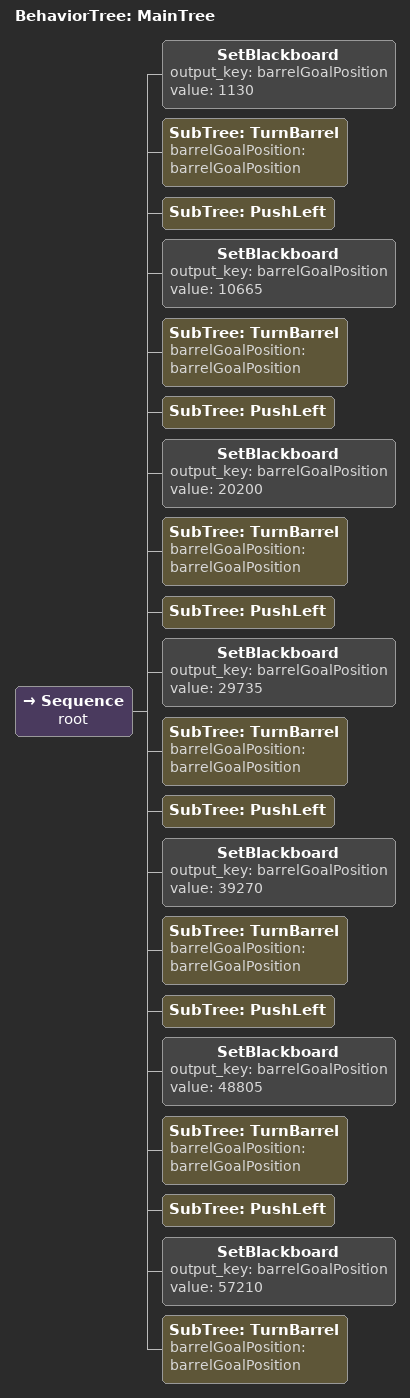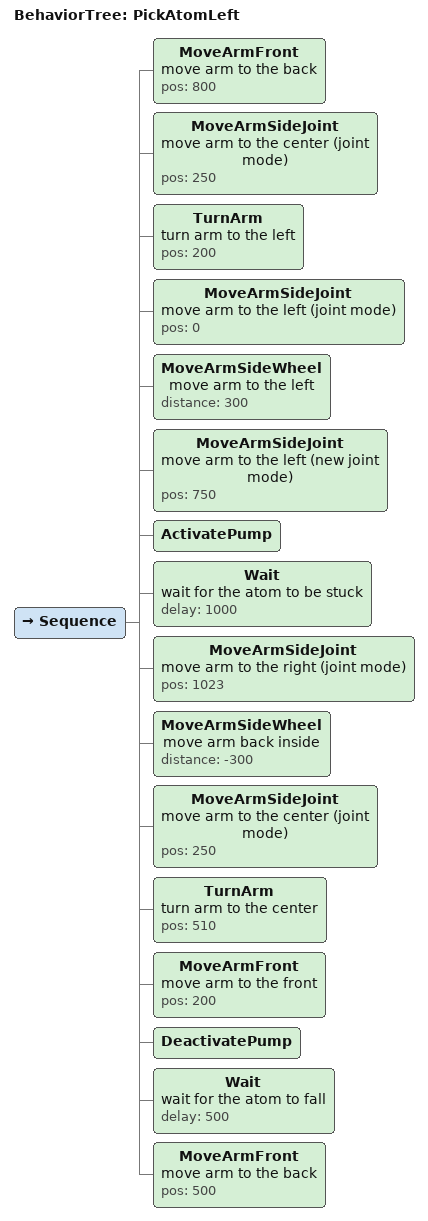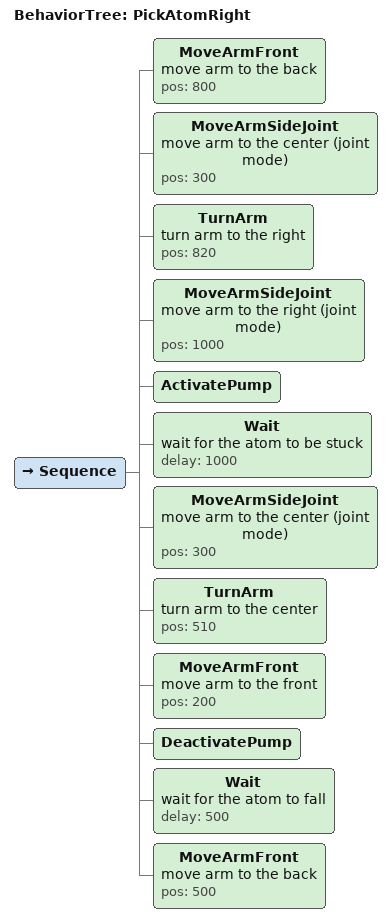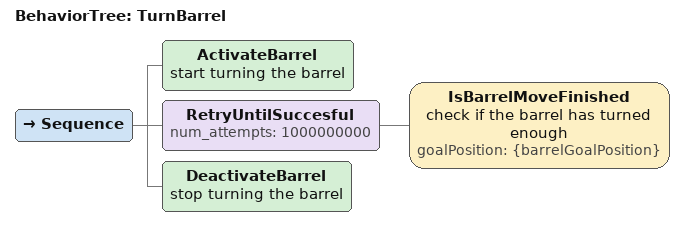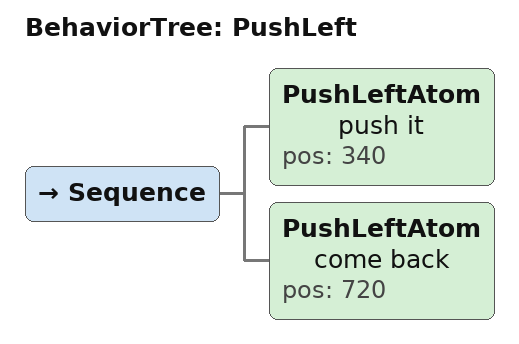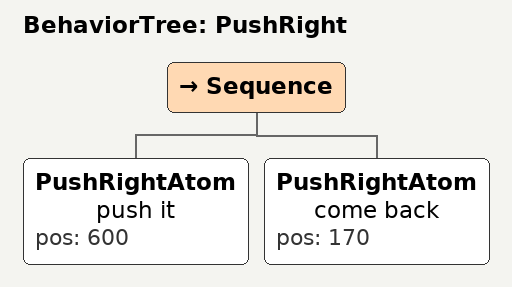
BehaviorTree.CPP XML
<root main_tree_to_execute="MainTree">
    <BehaviorTree ID="MainTree">
        <Sequence name="root">

            <SetBlackboard output_key="barrelGoalPosition" value="1130"/>
            <SubTree ID="TurnBarrel"
                     barrelGoalPosition="barrelGoalPosition"/>
            <SubTree ID="PushLeft"/>
            <SetBlackboard output_key="barrelGoalPosition" value="10665"/>
            <SubTree ID="TurnBarrel"
                     barrelGoalPosition="barrelGoalPosition"/>
            <SubTree ID="PushLeft"/>
            <SetBlackboard output_key="barrelGoalPosition" value="20200"/>
            <SubTree ID="TurnBarrel"
                     barrelGoalPosition="barrelGoalPosition"/>
            <SubTree ID="PushLeft"/>
            <SetBlackboard output_key="barrelGoalPosition" value="29735"/>
            <SubTree ID="TurnBarrel"
                     barrelGoalPosition="barrelGoalPosition"/>
            <SubTree ID="PushLeft"/>
            <SetBlackboard output_key="barrelGoalPosition" value="39270"/>
            <SubTree ID="TurnBarrel"
                     barrelGoalPosition="barrelGoalPosition"/>
            <SubTree ID="PushLeft"/>
            <SetBlackboard output_key="barrelGoalPosition" value="48805"/>
            <SubTree ID="TurnBarrel"
                     barrelGoalPosition="barrelGoalPosition"/>
            <SubTree ID="PushLeft"/>
            <SetBlackboard output_key="barrelGoalPosition" value="57210"/>
            <SubTree ID="TurnBarrel"
                     barrelGoalPosition="barrelGoalPosition"/>

        </Sequence>
    </BehaviorTree>

    <BehaviorTree ID="PickAtomLeft">

        <Sequence>
            <MoveArmFront name="move arm to the back"
                          pos="800"
            />
            <MoveArmSideJoint name="move arm to the center (joint mode)"
                              pos="250"
            />
            <TurnArm name="turn arm to the left"
                     pos="200"
            />

            <MoveArmSideJoint name="move arm to the left (joint mode)"
                              pos="0"
            />
            <MoveArmSideWheel name="move arm to the left"
                              distance="300"
            />
            <MoveArmSideJoint name="move arm to the left (new joint mode)"
                              pos="750"
            />

            <ActivatePump/>
            <Wait name="wait for the atom to be stuck"
                  delay="1000"/>

            <MoveArmSideJoint name="move arm to the right (joint mode)"
                              pos="1023"
            />
            <MoveArmSideWheel name="move arm back inside"
                              distance="-300"
            />
            <MoveArmSideJoint name="move arm to the center (joint mode)"
                              pos="250"
            />

            <TurnArm name="turn arm to the center"
                     pos="510"
            />
            <MoveArmFront name="move arm to the front"
                          pos="200"
            />

            <DeactivatePump/>
            <Wait name="wait for the atom to fall"
                  delay="500"/>

            -->
            <MoveArmFront name="move arm to the back"
                          pos="500"
            />
        </Sequence>
    </BehaviorTree>

    <BehaviorTree ID="PickAtomRight">
        <Sequence>
            <MoveArmFront name="move arm to the back"
                          pos="800"
            />
            <MoveArmSideJoint name="move arm to the center (joint mode)"
                              pos="300"
            />
            <TurnArm name="turn arm to the right"
                     pos="820"
            />

            <MoveArmSideJoint name="move arm to the right (joint mode)"
                              pos="1000"
            />

            <ActivatePump/>
            <Wait name="wait for the atom to be stuck"
                  delay="1000"/>

            <MoveArmSideJoint name="move arm to the center (joint mode)"
                              pos="300"
            />

            <TurnArm name="turn arm to the center"
                     pos="510"
            />
            <MoveArmFront name="move arm to the front"
                          pos="200"
            />

            <DeactivatePump/>
            <Wait name="wait for the atom to fall"
                  delay="500"/>

            <MoveArmFront name="move arm to the back"
                          pos="500"
            />
        </Sequence>
    </BehaviorTree>

    <BehaviorTree ID="TurnBarrel">
        <Sequence>
            <ActivateBarrel name="start turning the barrel"/>
            <RetryUntilSuccesful num_attempts="1000000000">
                <IsBarrelMoveFinished name="check if the barrel has turned enough"
                                      goalPosition="{barrelGoalPosition}"/>
            </RetryUntilSuccesful>
            <DeactivateBarrel name="stop turning the barrel"/>
        </Sequence>
    </BehaviorTree>

    <BehaviorTree ID="PushLeft">
        <Sequence>
            <PushLeftAtom name="push it"
                          pos="340"/>
            <PushLeftAtom name="come back"
                          pos="720"/>
        </Sequence>
    </BehaviorTree>

    <BehaviorTree ID="PushRight">
        <Sequence>
            <PushRightAtom name="push it"
                           pos="600"/>
            <PushRightAtom name="come back"
                           pos="170"/>
        </Sequence>
    </BehaviorTree>
</root>
